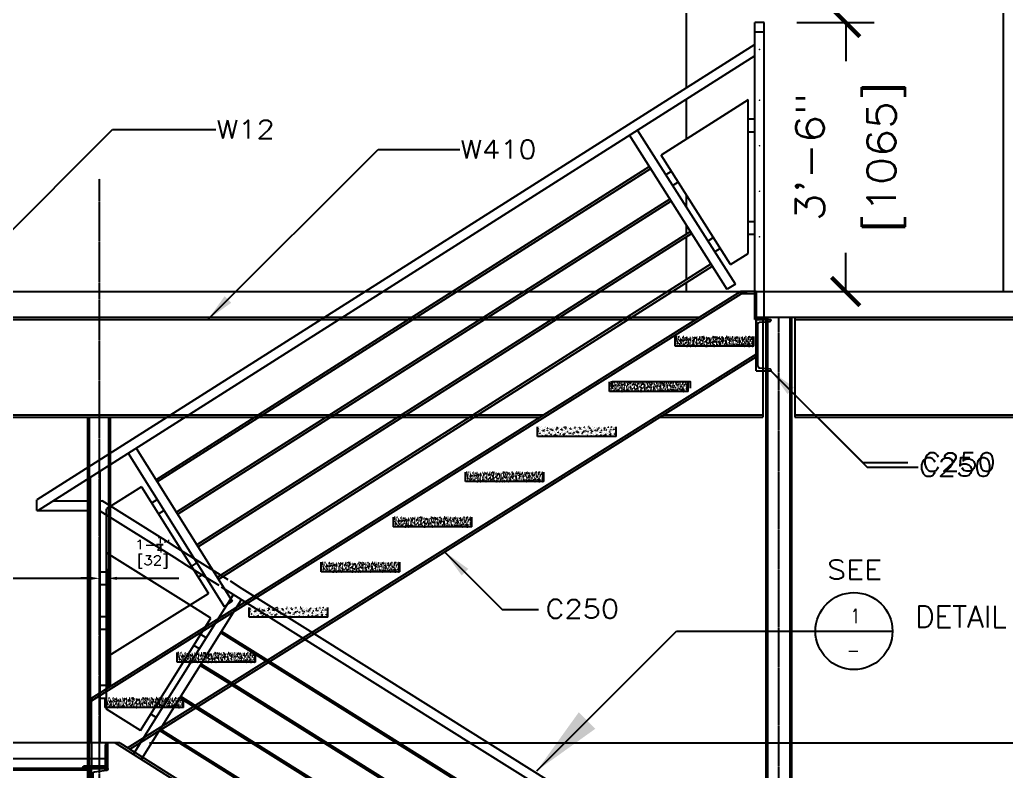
# Model space of a CAD drawing. Header units: millimetres. Extents: x 15440 to 33295, y -830 to 7310.
# Drawn here: x 18794 to 22705, y 1678 to 4659 of the extents above; entities that cross this region are included whole.
import ezdxf
from ezdxf.enums import TextEntityAlignment as Align

# ---------------------------------------------------------------- set-up
doc = ezdxf.new("R2010")
doc.units = ezdxf.units.MM
doc.header["$MEASUREMENT"] = 0
doc.linetypes.add('CENTER', pattern=[2, 1.25, -0.25, 0.25, -0.25])
for name, color, linetype in [('Arch_Detail_ANNOT_48', 7, 'Continuous'), ('Arch_Detail_DIM_48', 7, 'Continuous'), ('Arch_Section_Handrail', 1, 'Continuous'), ('Arch_Section_Wall', 131, 'Continuous'), ('CENTER', 1, 'CENTER'), ('LAYER131A', 131, 'Continuous'), ('Layer131B', 71, 'Continuous'), ('ST_ANNOT_48', 7, 'Continuous'), ('ST_DIM_48', 7, 'Continuous'), ('Stair_Conc.', 252, 'Continuous'), ('Struc_Section_Conc', 71, 'Continuous'), ('Struc_Section_Steel', 11, 'Continuous'), ('Structural_Section_StAngle', 2, 'Continuous')]:
    doc.layers.add(name, color=color, linetype=linetype)
doc.styles.add('ROMANS', font='ROMANS.SHX', dxfattribs={"width": 0.8})
doc.styles.add('ROMANS-100', font='ROMANS.SHX')
doc.styles.add('ROMANS-115', font='romans.shx', dxfattribs={"width": 1.15})
doc.dimstyles.new('12-ROMANS-115-APV', dxfattribs={"dimscale": 24, "dimtxt": 0.18, "dimasz": 0.1875, "dimexe": 0.1875, "dimexo": 0.0625, "dimgap": 0.0625, "dimtad": 1, "dimdec": 4, "dimlfac": -24, "dimzin": 1, "dimdsep": 46, "dimlunit": 4, "dimtxsty": 'ROMANS-115', "dimcen": 0.0625, "dimclrd": 256, "dimclre": 256, "dimclrt": 256, "dimadec": 0, "dimazin": 0, "dimtfac": 1, "dimtdec": 4, "dimtofl": 0, "dimtmove": 0, "dimatfit": 0, "dimfxl": 1, "dimfrac": 2, "dimtolj": 1, "dimtzin": 0, "dimarcsym": 0})
doc.dimstyles.new('12-ROMANS-115-PS-BPV', dxfattribs={"dimscale": 24, "dimtxt": 0.0625, "dimasz": 0.0625, "dimexe": 0.0625, "dimexo": 0.0625, "dimgap": 0.0625, "dimtad": 1, "dimdec": 4, "dimlfac": -24, "dimzin": 1, "dimdsep": 46, "dimlunit": 4, "dimtxsty": 'ROMANS-115', "dimcen": 0.0625, "dimclrd": 256, "dimclre": 256, "dimclrt": 256, "dimadec": 0, "dimazin": 0, "dimtfac": 1, "dimtdec": 4, "dimtofl": 0, "dimtmove": 0, "dimatfit": 0, "dimfxl": 1, "dimfrac": 2, "dimtolj": 1, "dimtzin": 0, "dimarcsym": 0})
doc.dimstyles.new('14-ROMANS-115-BPB', dxfattribs={"dimscale": 48, "dimtxt": 0.18, "dimasz": 0.1875, "dimexe": 0.1875, "dimexo": 0.0625, "dimgap": 0.0625, "dimtad": 1, "dimdec": 4, "dimlfac": -48, "dimzin": 1, "dimdsep": 46, "dimlunit": 4, "dimtxsty": 'ROMANS-115', "dimcen": 0.0625, "dimclrd": 256, "dimclre": 256, "dimclrt": 256, "dimadec": 0, "dimazin": 0, "dimtfac": 1, "dimtdec": 4, "dimtofl": 0, "dimtmove": 0, "dimatfit": 0, "dimfxl": 1, "dimfrac": 2, "dimtolj": 1, "dimtzin": 0, "dimarcsym": 0})
doc.dimstyles.new('48-ROMANS-115', dxfattribs={"dimscale": 48, "dimtxt": 0.09375, "dimasz": 0.09375, "dimexe": 0.09375, "dimexo": 0.09375, "dimgap": 0.0625, "dimtad": 0, "dimdec": 4, "dimzin": 1, "dimdsep": 46, "dimlunit": 4, "dimtxsty": 'ROMANS-115', "dimblk": 'ARCHTICK', "dimcen": 0.0625, "dimclrd": 256, "dimclre": 256, "dimclrt": 256, "dimadec": 0, "dimazin": 0, "dimtfac": 1, "dimtdec": 4, "dimtofl": 0, "dimtmove": 2, "dimatfit": 0, "dimfxl": 1, "dimfrac": 2, "dimtolj": 1, "dimtzin": 0, "dimarcsym": 0})

# ---------------------------------------------------------------- blocks, each defined once
blk = doc.blocks.new('C250x23')
at = {"layer": 'Struc_Section_Steel'}
blk.add_lwpolyline([(2.34, 0.29, -0.361844), (2.56, 0.05), (2.56, 0), (0, 0), (0, 10), (2.56, 10), (2.56, 9.95, -0.361844), (2.34, 9.71), (0.46, 9.45, 0.374734), (0.24, 9.2), (0.24, 0.8, 0.374734), (0.46, 0.55)], format="xyb", close=True, dxfattribs=at)
blk = doc.blocks.new('STAIR')
at = {"layer": 'Stair_Conc.'}
h = blk.add_hatch(dxfattribs=at)
h.set_pattern_fill('AR-CONC', color=256, scale=0.1, style=0)
h.set_pattern_definition([(50, (-9557.88094, -2321.2511), (0.717260183, -0.062752135), [0.075, -0.825]), (355, (-9557.88094, -2321.2511), (-0.138751334, 0.752192134), [0.06, -0.66]), (100.4514, (-9557.8212, -2321.2563), (0.57850938, 0.68943954), [0.06374019, -0.70114211]), (46.1842, (-9557.8809, -2321.0511), (1.06724105, -0.165519014), [0.1125, -1.2375]), (96.6356, (-9557.792, -2321.0649), (0.93466271, 0.97411787), [0.09561029, -1.051713]), (351.1842, (-9557.8809, -2321.0511), (0.93466195, 0.9741186), [0.09, -0.99]), (21, (-9557.78094, -2321.1011), (0.596907052, -0.40261889), [0.075, -0.825]), (326, (-9557.78094, -2321.1011), (0.24331533, 0.725150045), [0.06, -0.66]), (71.4514, (-9557.7312, -2321.13464), (0.84022263, 0.322530497), [0.06374019, -0.70114211]), (37.5, (-9557.88094, -2321.25109), (0.012159855, 0.332893854), [0, -0.652, 0, -0.67, 0, -0.6625]), (7.5, (-9557.88094, -2321.2511), (0.263069537, 0.394411712), [0, -0.382, 0, -0.637, 0, -0.2525]), (327.5, (-9558.10394, -2321.25109), (0.533822436, -0.022554872), [0, -0.25, 0, -0.78, 0, -1.035]), (317.5, (-9558.20394, -2321.2511), (0.58318617, 0.100104982), [0, -0.325, 0, -0.518, 0, -0.735])])
h.paths.add_polyline_path([(14.65, 133.95), (2.4, 133.95), (2.4, 132.45), (14.65, 132.45)])
h = blk.add_hatch(dxfattribs=at)
h.set_pattern_fill('AR-CONC', color=256, scale=0.1, style=0)
h.set_pattern_definition([(50, (-9547.63094, -2328.3011), (0.717260183, -0.062752135), [0.075, -0.825]), (355, (-9547.63094, -2328.3011), (-0.138751334, 0.752192134), [0.06, -0.66]), (100.4514, (-9547.5712, -2328.3063), (0.57850938, 0.68943954), [0.06374019, -0.70114211]), (46.1842, (-9547.6309, -2328.1011), (1.06724105, -0.165519014), [0.1125, -1.2375]), (96.6356, (-9547.542, -2328.1149), (0.93466271, 0.97411787), [0.09561029, -1.051713]), (351.1842, (-9547.6309, -2328.1011), (0.93466195, 0.9741186), [0.09, -0.99]), (21, (-9547.53094, -2328.1511), (0.596907052, -0.40261889), [0.075, -0.825]), (326, (-9547.53094, -2328.1511), (0.24331533, 0.725150045), [0.06, -0.66]), (71.4514, (-9547.4812, -2328.18464), (0.84022263, 0.322530497), [0.06374019, -0.70114211]), (37.5, (-9547.63094, -2328.30109), (0.012159855, 0.332893854), [0, -0.652, 0, -0.67, 0, -0.6625]), (7.5, (-9547.63094, -2328.3011), (0.263069537, 0.394411712), [0, -0.382, 0, -0.637, 0, -0.2525]), (327.5, (-9547.85394, -2328.30109), (0.533822436, -0.022554872), [0, -0.25, 0, -0.78, 0, -1.035]), (317.5, (-9547.95394, -2328.3011), (0.58318617, 0.100104982), [0, -0.325, 0, -0.518, 0, -0.735])])
h.paths.add_polyline_path([(24.9, 126.9), (12.65, 126.9), (12.65, 125.4), (24.9, 125.4)])
h = blk.add_hatch(dxfattribs=at)
h.set_pattern_fill('AR-CONC', color=256, scale=0.1, style=0)
h.set_pattern_definition([(50, (-9536.38094, -2335.3511), (0.717260183, -0.062752135), [0.075, -0.825]), (355, (-9536.38094, -2335.3511), (-0.138751334, 0.752192134), [0.06, -0.66]), (100.4514, (-9536.3212, -2335.3563), (0.57850938, 0.68943954), [0.06374019, -0.70114211]), (46.1842, (-9536.3809, -2335.1511), (1.06724105, -0.165519014), [0.1125, -1.2375]), (96.6356, (-9536.292, -2335.1649), (0.93466271, 0.97411787), [0.09561029, -1.051713]), (351.1842, (-9536.3809, -2335.1511), (0.93466195, 0.9741186), [0.09, -0.99]), (21, (-9536.28094, -2335.2011), (0.596907052, -0.40261889), [0.075, -0.825]), (326, (-9536.28094, -2335.2011), (0.24331533, 0.725150045), [0.06, -0.66]), (71.4514, (-9536.2312, -2335.23464), (0.84022263, 0.322530497), [0.06374019, -0.70114211]), (37.5, (-9536.38094, -2335.35109), (0.012159855, 0.332893854), [0, -0.652, 0, -0.67, 0, -0.6625]), (7.5, (-9536.38094, -2335.3511), (0.263069537, 0.394411712), [0, -0.382, 0, -0.637, 0, -0.2525]), (327.5, (-9536.60394, -2335.35109), (0.533822436, -0.022554872), [0, -0.25, 0, -0.78, 0, -1.035]), (317.5, (-9536.70394, -2335.3511), (0.58318617, 0.100104982), [0, -0.325, 0, -0.518, 0, -0.735])])
h.paths.add_polyline_path([(36.15, 119.85), (23.9, 119.85), (23.9, 118.35), (36.15, 118.35)])
h = blk.add_hatch(dxfattribs=at)
h.set_pattern_fill('AR-CONC', color=256, scale=0.1, style=0)
h.set_pattern_definition([(50, (-9525.13094, -2342.4011), (0.717260183, -0.062752135), [0.075, -0.825]), (355, (-9525.13094, -2342.4011), (-0.138751334, 0.752192134), [0.06, -0.66]), (100.4514, (-9525.0712, -2342.4063), (0.57850938, 0.68943954), [0.06374019, -0.70114211]), (46.1842, (-9525.1309, -2342.2011), (1.06724105, -0.165519014), [0.1125, -1.2375]), (96.6356, (-9525.042, -2342.2149), (0.93466271, 0.97411787), [0.09561029, -1.051713]), (351.1842, (-9525.1309, -2342.2011), (0.93466195, 0.9741186), [0.09, -0.99]), (21, (-9525.03094, -2342.2511), (0.596907052, -0.40261889), [0.075, -0.825]), (326, (-9525.03094, -2342.2511), (0.24331533, 0.725150045), [0.06, -0.66]), (71.4514, (-9524.9812, -2342.28464), (0.84022263, 0.322530497), [0.06374019, -0.70114211]), (37.5, (-9525.13094, -2342.40109), (0.012159855, 0.332893854), [0, -0.652, 0, -0.67, 0, -0.6625]), (7.5, (-9525.13094, -2342.4011), (0.263069537, 0.394411712), [0, -0.382, 0, -0.637, 0, -0.2525]), (327.5, (-9525.35394, -2342.40109), (0.533822436, -0.022554872), [0, -0.25, 0, -0.78, 0, -1.035]), (317.5, (-9525.45394, -2342.4011), (0.58318617, 0.100104982), [0, -0.325, 0, -0.518, 0, -0.735])])
h.paths.add_polyline_path([(47.4, 112.8), (35.15, 112.8), (35.15, 111.3), (47.4, 111.3)])
h = blk.add_hatch(dxfattribs=at)
h.set_pattern_fill('AR-CONC', color=256, scale=0.1, style=0)
h.set_pattern_definition([(50, (-9513.88094, -2349.4511), (0.717260183, -0.062752135), [0.075, -0.825]), (355, (-9513.88094, -2349.4511), (-0.138751334, 0.752192134), [0.06, -0.66]), (100.4514, (-9513.8212, -2349.4563), (0.57850938, 0.68943954), [0.06374019, -0.70114211]), (46.1842, (-9513.8809, -2349.2511), (1.06724105, -0.165519014), [0.1125, -1.2375]), (96.6356, (-9513.792, -2349.2649), (0.93466271, 0.97411787), [0.09561029, -1.051713]), (351.1842, (-9513.8809, -2349.2511), (0.93466195, 0.9741186), [0.09, -0.99]), (21, (-9513.78094, -2349.3011), (0.596907052, -0.40261889), [0.075, -0.825]), (326, (-9513.78094, -2349.3011), (0.24331533, 0.725150045), [0.06, -0.66]), (71.4514, (-9513.7312, -2349.33464), (0.84022263, 0.322530497), [0.06374019, -0.70114211]), (37.5, (-9513.88094, -2349.45109), (0.012159855, 0.332893854), [0, -0.652, 0, -0.67, 0, -0.6625]), (7.5, (-9513.88094, -2349.4511), (0.263069537, 0.394411712), [0, -0.382, 0, -0.637, 0, -0.2525]), (327.5, (-9514.10394, -2349.45109), (0.533822436, -0.022554872), [0, -0.25, 0, -0.78, 0, -1.035]), (317.5, (-9514.20394, -2349.4511), (0.58318617, 0.100104982), [0, -0.325, 0, -0.518, 0, -0.735])])
h.paths.add_polyline_path([(58.65, 105.75), (46.4, 105.75), (46.4, 104.25), (58.65, 104.25)])
h = blk.add_hatch(dxfattribs=at)
h.set_pattern_fill('AR-CONC', color=256, scale=0.1, style=0)
h.set_pattern_definition([(50, (-9502.63094, -2356.5011), (0.717260183, -0.062752135), [0.075, -0.825]), (355, (-9502.63094, -2356.5011), (-0.138751334, 0.752192134), [0.06, -0.66]), (100.4514, (-9502.5712, -2356.5063), (0.57850938, 0.68943954), [0.06374019, -0.70114211]), (46.1842, (-9502.6309, -2356.3011), (1.06724105, -0.165519014), [0.1125, -1.2375]), (96.6356, (-9502.542, -2356.3149), (0.93466271, 0.97411787), [0.09561029, -1.051713]), (351.1842, (-9502.6309, -2356.3011), (0.93466195, 0.9741186), [0.09, -0.99]), (21, (-9502.53094, -2356.3511), (0.596907052, -0.40261889), [0.075, -0.825]), (326, (-9502.53094, -2356.3511), (0.24331533, 0.725150045), [0.06, -0.66]), (71.4514, (-9502.4812, -2356.38464), (0.84022263, 0.322530497), [0.06374019, -0.70114211]), (37.5, (-9502.63094, -2356.50109), (0.012159855, 0.332893854), [0, -0.652, 0, -0.67, 0, -0.6625]), (7.5, (-9502.63094, -2356.5011), (0.263069537, 0.394411712), [0, -0.382, 0, -0.637, 0, -0.2525]), (327.5, (-9502.85394, -2356.50109), (0.533822436, -0.022554872), [0, -0.25, 0, -0.78, 0, -1.035]), (317.5, (-9502.95394, -2356.5011), (0.58318617, 0.100104982), [0, -0.325, 0, -0.518, 0, -0.735])])
h.paths.add_polyline_path([(69.9, 98.7), (57.65, 98.7), (57.65, 97.2), (69.9, 97.2)])
h = blk.add_hatch(dxfattribs=at)
h.set_pattern_fill('AR-CONC', color=256, scale=0.1, style=0)
h.set_pattern_definition([(50, (-9491.38094, -2363.5511), (0.717260183, -0.062752135), [0.075, -0.825]), (355, (-9491.38094, -2363.5511), (-0.138751334, 0.752192134), [0.06, -0.66]), (100.4514, (-9491.3212, -2363.5563), (0.57850938, 0.68943954), [0.06374019, -0.70114211]), (46.1842, (-9491.3809, -2363.3511), (1.06724105, -0.165519014), [0.1125, -1.2375]), (96.6356, (-9491.292, -2363.3649), (0.93466271, 0.97411787), [0.09561029, -1.051713]), (351.1842, (-9491.3809, -2363.3511), (0.93466195, 0.9741186), [0.09, -0.99]), (21, (-9491.28094, -2363.4011), (0.596907052, -0.40261889), [0.075, -0.825]), (326, (-9491.28094, -2363.4011), (0.24331533, 0.725150045), [0.06, -0.66]), (71.4514, (-9491.2312, -2363.43464), (0.84022263, 0.322530497), [0.06374019, -0.70114211]), (37.5, (-9491.38094, -2363.55109), (0.012159855, 0.332893854), [0, -0.652, 0, -0.67, 0, -0.6625]), (7.5, (-9491.38094, -2363.5511), (0.263069537, 0.394411712), [0, -0.382, 0, -0.637, 0, -0.2525]), (327.5, (-9491.60394, -2363.55109), (0.533822436, -0.022554872), [0, -0.25, 0, -0.78, 0, -1.035]), (317.5, (-9491.70394, -2363.5511), (0.58318617, 0.100104982), [0, -0.325, 0, -0.518, 0, -0.735])])
h.paths.add_polyline_path([(81.15, 91.65), (68.9, 91.65), (68.9, 90.15), (81.15, 90.15)])
h = blk.add_hatch(dxfattribs=at)
h.set_pattern_fill('AR-CONC', color=256, scale=0.1, style=0)
h.set_pattern_definition([(50, (-9480.13094, -2370.6011), (0.717260183, -0.062752135), [0.075, -0.825]), (355, (-9480.13094, -2370.6011), (-0.138751334, 0.752192134), [0.06, -0.66]), (100.4514, (-9480.0712, -2370.6063), (0.57850938, 0.68943954), [0.06374019, -0.70114211]), (46.1842, (-9480.1309, -2370.4011), (1.06724105, -0.165519014), [0.1125, -1.2375]), (96.6356, (-9480.042, -2370.4149), (0.93466271, 0.97411787), [0.09561029, -1.051713]), (351.1842, (-9480.1309, -2370.4011), (0.93466195, 0.9741186), [0.09, -0.99]), (21, (-9480.03094, -2370.4511), (0.596907052, -0.40261889), [0.075, -0.825]), (326, (-9480.03094, -2370.4511), (0.24331533, 0.725150045), [0.06, -0.66]), (71.4514, (-9479.9812, -2370.48464), (0.84022263, 0.322530497), [0.06374019, -0.70114211]), (37.5, (-9480.13094, -2370.60109), (0.012159855, 0.332893854), [0, -0.652, 0, -0.67, 0, -0.6625]), (7.5, (-9480.13094, -2370.6011), (0.263069537, 0.394411712), [0, -0.382, 0, -0.637, 0, -0.2525]), (327.5, (-9480.35394, -2370.60109), (0.533822436, -0.022554872), [0, -0.25, 0, -0.78, 0, -1.035]), (317.5, (-9480.45394, -2370.6011), (0.58318617, 0.100104982), [0, -0.325, 0, -0.518, 0, -0.735])])
h.paths.add_polyline_path([(92.4, 84.6), (80.15, 84.6), (80.15, 83.1), (92.4, 83.1)])
h = blk.add_hatch(dxfattribs=at)
h.set_pattern_fill('AR-CONC', color=256, scale=0.1, style=0)
h.set_pattern_definition([(50, (-9468.88094, -2377.6511), (0.717260183, -0.062752135), [0.075, -0.825]), (355, (-9468.88094, -2377.6511), (-0.138751334, 0.752192134), [0.06, -0.66]), (100.4514, (-9468.8212, -2377.6563), (0.57850938, 0.68943954), [0.06374019, -0.70114211]), (46.1842, (-9468.8809, -2377.4511), (1.06724105, -0.165519014), [0.1125, -1.2375]), (96.6356, (-9468.792, -2377.4649), (0.93466271, 0.97411787), [0.09561029, -1.051713]), (351.1842, (-9468.8809, -2377.4511), (0.93466195, 0.9741186), [0.09, -0.99]), (21, (-9468.78094, -2377.5011), (0.596907052, -0.40261889), [0.075, -0.825]), (326, (-9468.78094, -2377.5011), (0.24331533, 0.725150045), [0.06, -0.66]), (71.4514, (-9468.7312, -2377.53464), (0.84022263, 0.322530497), [0.06374019, -0.70114211]), (37.5, (-9468.88094, -2377.65109), (0.012159855, 0.332893854), [0, -0.652, 0, -0.67, 0, -0.6625]), (7.5, (-9468.88094, -2377.6511), (0.263069537, 0.394411712), [0, -0.382, 0, -0.637, 0, -0.2525]), (327.5, (-9469.10394, -2377.65109), (0.533822436, -0.022554872), [0, -0.25, 0, -0.78, 0, -1.035]), (317.5, (-9469.20394, -2377.6511), (0.58318617, 0.100104982), [0, -0.325, 0, -0.518, 0, -0.735])])
h.paths.add_polyline_path([(103.65, 77.55), (91.4, 77.55), (91.4, 76.05), (103.65, 76.05)])
at = {"layer": 'Layer131B'}
for p, q in [((2.4, 132.45), (2.4, 133.95)), ((2.4, 132.45), (14.65, 132.45)), ((14.65, 132.45), (14.65, 133.95)), ((12.65, 125.4), (12.65, 126.9)), ((24.9, 125.4), (24.9, 126.9)), ((12.65, 125.4), (24.9, 125.4)), ((23.9, 118.35), (23.9, 119.85)), ((36.15, 118.35), (36.15, 119.85)), ((23.9, 118.35), (36.15, 118.35)), ((35.15, 111.3), (35.15, 112.8)), ((47.4, 111.3), (47.4, 112.8)), ((35.15, 111.3), (47.4, 111.3)), ((46.4, 104.25), (46.4, 105.75)), ((58.65, 104.25), (58.65, 105.75)), ((46.4, 104.25), (58.65, 104.25)), ((57.65, 97.2), (57.65, 98.7)), ((69.9, 97.2), (69.9, 98.7)), ((57.65, 97.2), (69.9, 97.2)), ((68.9, 90.15), (68.9, 91.65)), ((81.15, 90.15), (81.15, 91.65)), ((68.9, 90.15), (81.15, 90.15)), ((80.15, 83.1), (80.15, 84.6)), ((92.4, 83.1), (92.4, 84.6)), ((80.15, 83.1), (92.4, 83.1)), ((91.4, 76.05), (91.4, 77.55)), ((103.65, 76.05), (103.65, 77.55)), ((91.4, 76.05), (103.65, 76.05))]:
    blk.add_line(p, q, dxfattribs=at)
blk = doc.blocks.new('*D12')
at = {"layer": 'DEFPOINTS', "color": 0}
for p in [(17891.6, 2485.2), (19110.8, 2485.2), (19110.8, 2443.6)]:
    blk.add_point(p, dxfattribs=at)
at = {"layer": 'ST_DIM_48', "lineweight": -2}
for p, q in [((17891.6, 2447.7), (17891.6, 2406.1)), ((17929.1, 2443.6), (19073.3, 2443.6)), ((19110.8, 2447.7), (19110.8, 2406.1))]:
    blk.add_line(p, q, dxfattribs=at)
at = {"layer": 'ST_DIM_48'}
for points in [[(17929.1, 2449.8), (17929.1, 2437.3), (17891.6, 2443.6)], [(19073.3, 2449.8), (19073.3, 2437.3), (19110.8, 2443.6)]]:
    blk.add_solid(points, dxfattribs=at)
at = {"layer": 'ST_DIM_48', "char_height": 37.5, "attachment_point": 5, "style": 'ROMANS-115'}
for s, insert in [('\\A1;4\'-0"', (18501.2, 2629.3)), ('\\A1;[1217]', (18501.2, 2503.4))]:
    blk.add_mtext(s, dxfattribs=dict(at, insert=insert))
blk = doc.blocks.new('*D4')
at = {"layer": 'DEFPOINTS', "color": 0}
for p in [(24358.8, 3581.4), (19271.3, 1790.7), (24417.6, 1790.7)]:
    blk.add_point(p, dxfattribs=at)
at = {"layer": 'ST_DIM_48', "lineweight": -2}
for p, q in [((24396.3, 3581.4), (24455.1, 3581.4)), ((24417.6, 3543.9), (24417.6, 1828.2)), ((19308.8, 1790.7), (24455.1, 1790.7))]:
    blk.add_line(p, q, dxfattribs=at)
at = {"layer": 'ST_DIM_48'}
for points in [[(24411.4, 3543.9), (24423.9, 3543.9), (24417.6, 3581.4)], [(24411.4, 1828.2), (24423.9, 1828.2), (24417.6, 1790.7)]]:
    blk.add_solid(points, dxfattribs=at)
at = {"layer": 'ST_DIM_48', "char_height": 37.5, "attachment_point": 5, "rotation": 90, "style": 'ROMANS-115'}
for s, insert in [('\\A1;5\'-10 1/2"', (24219.4, 2686.1)), ('\\A1;[1788]', (24351.5, 2686.1))]:
    blk.add_mtext(s, dxfattribs=dict(at, insert=insert))
blk = doc.blocks.new('*D8')
at = {"layer": 'DEFPOINTS', "color": 0}
for p in [(19110.8, 2443.6), (19142.6, 2443.6), (19142.6, 1969.8)]:
    blk.add_point(p, dxfattribs=at)
at = {"layer": 'ST_DIM_48', "lineweight": -2}
for p, q in [((19142.6, 2007.3), (19142.6, 2481.1)), ((19073.3, 2443.6), (19035.8, 2443.6)), ((19180.1, 2443.6), (19425.2, 2443.6))]:
    blk.add_line(p, q, dxfattribs=at)
at = {"layer": 'ST_DIM_48'}
for points in [[(19073.3, 2449.8), (19073.3, 2437.3), (19110.8, 2443.6)], [(19180.1, 2449.8), (19180.1, 2437.3), (19142.6, 2443.6)]]:
    blk.add_solid(points, dxfattribs=at)
at = {"layer": 'ST_DIM_48', "insert": (19321.4, 2546.5), "char_height": 37.5, "attachment_point": 5, "style": 'ROMANS-115'}
blk.add_mtext('\\A1;\\A1;1-{\\H0.7x;\\S1/4;}"\\P[32]', dxfattribs=at)
blk = doc.blocks.new('_ArchTick')
at = {"color": 0, "linetype": 'ByBlock', "const_width": 0.15}
blk.add_lwpolyline([(-0.5, -0.5), (0.5, 0.5)], dxfattribs=at)
blk = doc.blocks.new('*D14')
at = {"layer": 'Arch_Detail_DIM_48', "lineweight": -2}
for p, q in [((21874.4, 4648.2), (22181.1, 4648.2)), ((22068.6, 4648.2), (22068.6, 4494.8)), ((22068.6, 3581.4), (22068.6, 3734.8)), ((21874.4, 3581.4), (22181.1, 3581.4))]:
    blk.add_line(p, q, dxfattribs=at)
at = {"layer": 'DEFPOINTS', "color": 0}
for p in [(21761.9, 4648.2), (21761.9, 3581.4), (22068.6, 3581.4)]:
    blk.add_point(p, dxfattribs=at)
at = {"layer": 'Arch_Detail_DIM_48', "lineweight": -2, "xscale": 112.5, "yscale": 112.5, "zscale": 112.5}
for p, rotation in [((22068.6, 4648.2), 90), ((22068.6, 3581.4), 270)]:
    blk.add_blockref('_ArchTick', p, dxfattribs=dict(at, rotation=rotation))
at = {"layer": 'Arch_Detail_DIM_48', "char_height": 112.5, "attachment_point": 5, "rotation": 90, "style": 'ROMANS-115'}
for s, insert in [('\\A1;[1065]', (22229.3, 4114.8)), ('\\A1;3\'-6"', (21926.6, 4114.8))]:
    blk.add_mtext(s, dxfattribs=dict(at, insert=insert))
blk = doc.blocks.new('Detail')
at = {"color": 0}
blk.add_line((0, 0), (0.5011, 0), dxfattribs=at)
blk.add_circle((0.2505, 0), 0.2505, dxfattribs=at)
at = {"color": 0, "style": 'ROMANS', "width": 0.8}
for tag, p in [('TITLE_NO.', (0.2602, 0.0516)), ('SHEET_NO.', (0.2467, -0.1702))]:
    blk.add_attdef(tag, text='', height=0.0938, dxfattribs=at).set_placement(p, align=Align.CENTER)
at = {"color": 0, "style": 'ROMANS-100'}
blk.add_attdef('DETAIL', (0.6483, 0.0235), '', height=0.1406, dxfattribs=at)

msp = doc.modelspace()

# ---------------------------------------------------------------- hatches: boundary and pattern name
at = {"layer": 'Structural_Section_StAngle'}
h = msp.add_hatch(dxfattribs=at)
h.set_pattern_fill('STEEL', color=256, scale=76.2, style=0)
h.set_pattern_definition([(135, (244408.86, -85787.97), (6.7351921, 6.7351921), []), (135, (244408.86, -85783.208), (6.7351921, 6.7351921), [])])
h.paths.add_polyline_path([(19051.24, 1698.62, 0.4142136), (19041.71, 1689.1), (19143.31, 1689.1), (19143.31, 1790.7, 0.4142136), (19133.79, 1781.17), (19133.79, 1698.62)])

# ---------------------------------------------------------------- linework, layer by layer
at = {"layer": 'Arch_Section_Handrail'}
for p, q in [((21707.95, 3470.27), (21707.95, 4648.2)), ((21746.05, 3470.27), (21746.05, 4648.2)), ((21707.95, 4561.38), (18862.39, 2755.22)), ((21707.95, 4516.25), (18866.43, 2712.66)), ((21682.55, 4341.6), (21336.47, 4121.93)), ((21682.55, 3732), (21682.55, 4341.6)), ((21682.55, 4265.4), (21707.95, 4265.4)), ((21682.55, 4214.6), (21707.95, 4214.6)), ((21290.32, 4076.28), (19334.33, 2834.77)), ((21295.41, 4068.26), (19339.42, 2826.75)), ((21371.99, 3947.62), (19415.26, 2705.63)), ((21377.08, 3939.6), (19420.35, 2697.61)), ((21682.55, 3859), (21707.95, 3859)), ((21453.66, 3818.95), (19496.19, 2576.49)), ((21458.75, 3810.93), (19501.28, 2568.47)), ((21682.55, 3808.2), (21707.95, 3808.2)), ((21535.33, 3690.28), (19577.12, 2447.35)), ((21540.42, 3682.26), (19582.21, 2439.33)), ((19276.81, 2807.03), (19138.61, 2719.32)), ((18926.46, 2750.76), (19075.11, 2750.76)), ((19113.21, 2750.76), (19120.16, 2750.76)), ((18862.39, 2712.66), (19075.11, 2712.66)), ((19410.28, 2568.95), (19360.92, 2599.88)), ((19456.67, 2494.91), (19407.31, 2525.84)), ((19620.48, 2437.23), (19486.29, 2521.31)), ((19584.83, 2414.6), (19530.71, 2448.51)), ((19675.91, 2402.48), (19629.4, 2431.64)), ((19640.04, 2380), (19593.75, 2409.01)), ((19551.96, 2285.32), (19486.63, 2326.26)), ((22026.05, 884.77), (19878.58, 2230.52)), ((22046.29, 917.05), (19914.45, 2253)), ((19533.02, 2207.27), (19511.5, 2220.75)), ((19506.05, 2164.22), (19484.52, 2177.71)), ((21911.16, 773.17), (19732.09, 2138.72)), ((21914.53, 778.55), (19738.07, 2142.46)), ((21830.23, 644.03), (19588.59, 2048.79)), ((21833.6, 649.41), (19594.57, 2052.54)), ((21749.3, 514.89), (19445.09, 1958.87)), ((21752.68, 520.27), (19451.07, 1962.61)), ((21668.38, 385.76), (19347.82, 1839.97)), ((21671.75, 391.14), (19351.19, 1845.36))]:
    msp.add_line(p, q, dxfattribs=at)
at = {"layer": 'Arch_Section_Handrail', "ltscale": 0.1}
for p, q in [((21746.05, 4648.2), (21707.95, 4648.2)), ((21746.05, 4610.1), (21707.95, 4610.1)), ((21599.17, 3589.56), (21211.13, 4200.9)), ((21631.34, 3609.97), (21243.3, 4221.32)), ((21612.02, 3687.8), (21336.47, 4121.93)), ((21377.3, 4057.6), (21355.86, 4043.99)), ((21404.53, 4014.71), (21383.08, 4001.1)), ((21543.96, 3795.02), (21522.52, 3781.41)), ((21571.19, 3752.13), (21549.74, 3738.52)), ((21612.02, 3687.8), (21682.55, 3732)), ((21631.34, 3609.97), (21599.05, 3589.74)), ((21746.05, 3470.27), (21707.95, 3470.27)), ((19223.78, 2939.48), (19604.32, 2332.23)), ((19255.95, 2959.9), (19636.61, 2352.47)), ((19113.21, 2083.68), (19113.21, 2869.3)), ((19075.11, 2059.81), (19075.11, 2845.12)), ((19276.81, 2807.03), (19542.34, 2383.32)), ((18862.39, 2712.66), (18862.39, 2755.22)), ((19317.27, 2742.46), (19338.79, 2755.95)), ((19138.61, 2130.31), (19138.61, 2719.32)), ((19344.25, 2699.42), (19365.77, 2712.91)), ((19474.9, 2490.93), (19496.42, 2504.42)), ((19530.71, 2448.51), (19456.67, 2494.91)), ((19501.87, 2447.88), (19523.4, 2461.37)), ((19138.61, 2130.31), (19542.34, 2383.32)), ((19636.61, 2352.47), (19604.32, 2332.23)), ((19630.31, 2362.52), (19640.92, 2379.45)), ((19138.61, 2291.14), (19113.21, 2291.14)), ((19138.61, 2240.34), (19113.21, 2240.34)), ((19138.61, 1925.03), (19138.61, 2130.31)), ((19276.72, 1726.53), (19407.59, 1935.37)), ((19244.44, 1746.76), (19333.56, 1888.97))]:
    msp.add_line(p, q, dxfattribs=at)
at = {"layer": 'Arch_Section_Handrail', "ltscale": 6}
for p, q in [((19360.92, 2599.88), (19120.16, 2750.76)), ((19407.31, 2525.84), (19113.21, 2710.15)), ((19486.63, 2326.26), (19138.61, 2544.35)), ((19484.32, 2522.55), (19410.28, 2568.95)), ((19138.61, 2468.15), (19113.21, 2468.15)), ((19138.61, 2417.35), (19113.21, 2417.35)), ((19914.45, 2253), (19675.91, 2402.48)), ((19333.56, 1888.97), (19640.92, 2379.45)), ((19407.59, 1935.37), (19673.21, 2359.22)), ((19878.58, 2230.52), (19640.04, 2380)), ((19273.29, 1840.63), (19551.96, 2285.32)), ((19738.07, 2142.46), (19593.97, 2232.77)), ((19732.09, 2138.72), (19590.6, 2227.39)), ((19113.21, 1790.7), (19113.21, 2083.68)), ((19588.59, 2048.79), (19509.67, 2098.25)), ((19594.57, 2052.54), (19513.04, 2103.63)), ((19075.11, 1790.7), (19075.11, 2059.81)), ((19138.61, 2018.21), (19113.21, 2018.21)), ((19138.61, 1967.41), (19113.21, 1967.41)), ((19445.09, 1958.87), (19428.74, 1969.11)), ((19451.07, 1962.61), (19432.11, 1974.49)), ((19273.29, 1840.63), (19138.61, 1925.03)), ((19362.25, 1934.76), (19340.73, 1948.25)), ((19335.28, 1891.71), (19313.75, 1905.2))]:
    msp.add_line(p, q, dxfattribs=at)
at = {"layer": 'Arch_Section_Handrail', "ltscale": 0.1, "const_width": 3.17}
for points in [[(21728.59, 4541.21, -1), (21725.41, 4541.21, -1)], [(21728.59, 4339.73, -1), (21725.41, 4339.73, -1)], [(21728.59, 4159.22, -1), (21725.41, 4159.22, -1)], [(21728.59, 3978.71, -1), (21725.41, 3978.71, -1)], [(21728.59, 3798.21, -1), (21725.41, 3798.21, -1)]]:
    msp.add_lwpolyline(points, format="xyb", close=True, dxfattribs=at)
at = {"layer": 'Arch_Section_Wall', "ltscale": 0.1}
for p, q in [((21438.08, 4390.08), (21438.08, 7010.4)), ((22693.85, 3581.4), (22693.85, 7010.4)), ((21438.08, 4186.43), (21438.08, 4344.95)), ((21438.08, 3914.45), (21438.08, 3961.85)), ((21438.08, 3809.06), (21438.08, 3843.35)), ((21438.08, 3628.55), (21438.08, 3797.8)), ((21438.08, 3581.4), (21438.08, 3617.3))]:
    msp.add_line(p, q, dxfattribs=at)
at = {"layer": 'CENTER', "ltscale": 5}
for p, q in [((19110.8, 0), (19110.8, 4027.62)), ((21803.2, -609.6), (21803.2, 3479.8))]:
    msp.add_line(p, q, dxfattribs=at)
at = {"layer": 'LAYER131A'}
for p, q in [((21739.7, 3479.8), (21739.7, 3082.92)), ((21752.4, 3479.8), (21752.4, 229.96)), ((21854, 3479.8), (21854, 0)), ((21866.7, 3479.8), (21866.7, 3082.92)), ((21142.8, 3197.86), (21142.8, 3223.26)), ((19063.18, 3082.92), (19063.18, 19.05)), ((19152.08, 3082.92), (19152.08, 2015.08))]:
    msp.add_line(p, q, dxfattribs=at)
msp.add_lwpolyline([(21453.95, 3197.86), (21453.95, 3223.26), (21142.8, 3223.26), (21142.8, 3197.86)], dxfattribs=at)
at = {"layer": 'Struc_Section_Conc', "ltscale": 2}
for p, q in [((17964.63, 3581.4), (21678.08, 3581.4)), ((21714.3, 3581.4), (23265.29, 3581.4)), ((21714.3, 3479.8), (21714.3, 3581.4)), ((17964.63, 3479.8), (21489.39, 3479.8)), ((17974.15, 3479.8), (21353.83, 3479.8)), ((17974.15, 3470.27), (21474.19, 3470.27)), ((21714.3, 3479.8), (23266.28, 3479.8)), ((21714.3, 3470.27), (21739.7, 3470.27)), ((21866.7, 3470.27), (23265.29, 3470.27)), ((17907.48, 3092.45), (20871.28, 3092.45)), ((21348.52, 3092.45), (21739.7, 3092.45)), ((21866.7, 3092.45), (23266.28, 3092.45)), ((17907.48, 3082.92), (20856.08, 3082.92)), ((21333.32, 3082.92), (21739.7, 3082.92)), ((21866.7, 3082.92), (23266.28, 3082.92)), ((19078.29, 1790.7), (17859.09, 1790.7))]:
    msp.add_line(p, q, dxfattribs=at)
at = {"layer": 'Struc_Section_Conc', "ltscale": 20}
msp.add_line((19133.79, 1727.2), (17868.61, 1727.2), dxfattribs=at)
at = {"layer": 'Struc_Section_Steel', "ltscale": 2}
for p, q in [((19078.29, 1968.84), (21651.52, 3581.4)), ((21714.3, 3581.4), (21651.52, 3581.4)), ((21651.52, 3581.4), (21654.26, 3571.87)), ((21714.3, 3353.62), (21714.3, 3581.4)), ((21714.3, 3441.7), (21714.3, 3581.4)), ((21714.3, 3581.4), (21714.3, 3353.62)), ((21714.3, 3581.4), (21714.3, 3337.59)), ((21714.3, 3267.07), (21714.3, 3470.27)), ((21714.3, 3470.27), (21771.45, 3470.27)), ((21720.65, 3284.64), (21720.65, 3452.71)), ((21726.45, 3459.03), (21768.55, 3462.72)), ((21771.45, 3470.27), (21771.45, 3465.88)), ((19230.73, 1765.3), (21714.3, 3321.67)), ((21714.3, 3267.07), (21771.45, 3267.07)), ((21726.45, 3278.32), (21768.55, 3274.63)), ((21771.45, 3271.47), (21771.45, 3267.07)), ((19078.29, 1790.7), (19078.29, 1968.84)), ((19190.2, 1790.7), (19078.29, 1790.7)), ((19172.26, 1790.7), (21755.58, 171.82)), ((19190.2, 1790.7), (21765.1, 177.1)), ((19078.29, 1689.1), (17924.11, 1689.1)), ((19063.18, 1682.75), (17942.4, 1682.75))]:
    msp.add_line(p, q, dxfattribs=at)
at = {"layer": 'Struc_Section_Steel', "ltscale": 10}
for p, q in [((19078.29, 1957.6), (21654.26, 3571.87)), ((21714.3, 3571.87), (21654.26, 3571.87)), ((19221.76, 1770.92), (21714.3, 3332.91)), ((19078.29, 1790.7), (19078.29, 1689.1))]:
    msp.add_line(p, q, dxfattribs=at)
at = {"layer": 'Struc_Section_Steel', "ltscale": 4}
for p, q in [((21758.75, 3479.8), (21758.75, 0)), ((21847.65, 3479.8), (21847.65, 0)), ((19069.53, 3082.92), (19069.53, 19.05)), ((19145.73, 3082.92), (19145.73, 2011.1))]:
    msp.add_line(p, q, dxfattribs=at)
at = {"layer": 'Struc_Section_Steel', "ltscale": 2}
for centre, radius, start, end in [((21727, 3452.71), 6.35, 95, 180), ((21768.28, 3465.88), 3.17, 275, 0), ((21727, 3284.64), 6.35, 180, 265), ((21768.28, 3271.47), 3.17, 0, 85)]:
    msp.add_arc(centre, radius, start, end, dxfattribs=at)
at = {"layer": 'Structural_Section_StAngle', "ltscale": 5}
for p, q in [((19133.79, 1698.62), (19133.79, 1781.17)), ((19143.31, 1689.1), (19143.31, 1790.7)), ((19143.31, 1689.1), (19041.71, 1689.1)), ((19133.79, 1698.62), (19051.24, 1698.62))]:
    msp.add_line(p, q, dxfattribs=at)
at = {"layer": 'Structural_Section_StAngle'}
msp.add_line((19143.31, 1790.7), (19143.31, 1790.7), dxfattribs=at)
at = {"layer": 'Structural_Section_StAngle', "ltscale": 5}
for centre in [(19143.31, 1781.17), (19051.24, 1689.1)]:
    msp.add_arc(centre, 9.52, 90, 180, dxfattribs=at)

# ---------------------------------------------------------------- block references
at = {"xscale": -25.4, "yscale": 25.4, "zscale": 25.4}
msp.add_blockref('STAIR', (21765.1, 0), dxfattribs=at)
at = {"layer": 'Arch_Detail_ANNOT_48', "ltscale": 0.1, "xscale": 609.5999999999999, "yscale": 609.5999999999999, "zscale": 609.5999999999999}
msp.add_blockref('Detail', (21948.71, 2234.22), dxfattribs=at).add_auto_attribs({'TITLE_NO.': '1', 'SHEET_NO.': '-', 'DETAIL': 'DETAIL'})
at = {"layer": 'Struc_Section_Steel', "ltscale": 2, "xscale": 25.4, "yscale": 25.4, "zscale": 25.4}
msp.add_blockref('C250x23', (19078.29, 1435.1), dxfattribs=at)

# ---------------------------------------------------------------- texts
at = {"layer": 'Arch_Detail_ANNOT_48', "ltscale": 0.1, "attachment_point": 1, "style": 'ROMANS-115'}
for s, insert, char_height in [('\\A1;W12', (19574.1, 4260.64), 73.152), ('C250', (22358.33, 2921.52), 73.152), ('SEE', (21994.82, 2516.19), 76.2)]:
    msp.add_mtext(s, dxfattribs=dict(at, insert=insert, char_height=char_height))
at = {"layer": 'ST_ANNOT_48', "char_height": 73.152, "attachment_point": 1, "style": 'ROMANS-115'}
for s, insert in [('W410', (20540.39, 4181.21)), ('C250', (22371.63, 2941.43)), ('C250', (20878.08, 2358.98))]:
    msp.add_mtext(s, dxfattribs=dict(at, insert=insert))

# ---------------------------------------------------------------- dimensions: what is measured, and where the dimension line sits
at = {"layer": 'Arch_Detail_DIM_48', "ltscale": 0.1}
dim = msp.add_linear_dim(base=(22068.55, 3581.4), p1=(21761.93, 4648.2), p2=(21761.93, 3581.4), angle=90, dimstyle='48-ROMANS-115', override={"dimscale": 1200, "dimdec": 1, "dimlfac": 0.0393, "dimpost": '\\X'}, dxfattribs=at)
dim.commit()
dim.dimension.update_dxf_attribs({"geometry": '*D14', "text_midpoint": (22068.55, 4114.8)})
at = {"layer": 'ST_DIM_48'}
dim = msp.add_linear_dim(base=(24417.61, 1790.7), p1=(24358.77, 3581.4), p2=(19271.26, 1790.7), angle=90, dimstyle='12-ROMANS-115-PS-BPV', override={"dimscale": 600, "dimdec": 1, "dimlfac": 0.0393, "dimpost": '\\X'}, dxfattribs=at)
dim.commit()
dim.dimension.update_dxf_attribs({"geometry": '*D4', "text_midpoint": (24285.47, 2686.05)})
dim = msp.add_linear_dim(base=(19110.8, 2443.59), p1=(17891.6, 2485.22), p2=(19110.8, 2485.22), dimstyle='12-ROMANS-115-PS-BPV', override={"dimscale": 600, "dimdec": 1, "dimlfac": 0.0393, "dimpost": '\\X'}, dxfattribs=at)
dim.commit()
dim.dimension.update_dxf_attribs({"geometry": '*D12', "text_midpoint": (18501.2, 2569.48)})
dim = msp.add_linear_dim(base=(19142.55, 2443.59), p1=(19110.8, 2443.59), p2=(19142.55, 1969.77), text='\\A1;1-{\\H0.7x;\\S1/4;}"\\P[32]', dimstyle='12-ROMANS-115-PS-BPV', override={"dimscale": 600, "dimdec": 1, "dimlfac": 0.0393, "dimpost": '\\X'}, dxfattribs=at)
dim.commit()
dim.dimension.update_dxf_attribs({"geometry": '*D8', "text_midpoint": (19321.38, 2546.53)})

# ---------------------------------------------------------------- leaders
at = {"layer": 'Arch_Detail_ANNOT_48', "ltscale": 0.1, "annotation_type": 0, "has_hookline": 1, "hookline_direction": 0}
for points, override, text_width in [([(18407.65, 3470.27), (19161.43, 4224.06), (19571.1, 4224.06)], {"dimscale": 1500, "dimtad": 0}, 236.35), ([(21771.45, 3267.07), (22153.58, 2884.95), (22355.33, 2884.95)], {"dimscale": 600, "dimtad": 0}, 300.45)]:
    msp.add_leader(points, dimstyle='14-ROMANS-115-BPB', override=override, dxfattribs=dict(at, text_width=text_width))
at = {"layer": 'Arch_Detail_ANNOT_48', "ltscale": 0.1}
msp.add_leader([(20844.05, 1680.4), (21397.87, 2234.22), (21948.71, 2234.22)], dimstyle='14-ROMANS-115-BPB', override={"dimscale": 1500}, dxfattribs=at)
at = {"layer": 'ST_ANNOT_48', "annotation_type": 0, "has_hookline": 1, "hookline_direction": 0, "text_width": 316.47}
msp.add_leader([(19540.16, 3470.27), (20214.52, 4144.64), (20538.89, 4144.64)], dimstyle='12-ROMANS-115-APV', override={"dimscale": 600, "dimtad": 0}, dxfattribs=at)
at = {"layer": 'ST_ANNOT_48'}
for points in [[(21771.45, 3267.07), (22136.14, 2902.39), (22314.72, 2902.39)], [(20479.41, 2547.8), (20706.9, 2320.32), (20851.18, 2320.32)]]:
    msp.add_leader(points, dimstyle='12-ROMANS-115-APV', override={"dimscale": 600}, dxfattribs=at)

doc.saveas('drawing.dxf')
